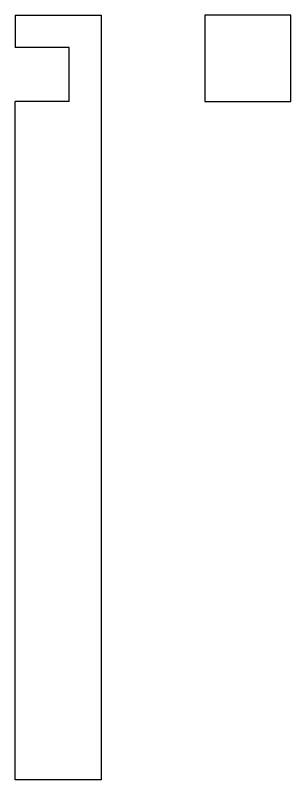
# Model space of a CAD drawing. Header units: millimetres. Extents: x 87 to 2337, y 122 to 625.
# Drawn here: x 648.4 to 674, y 430.2 to 501.2 of the extents above; entities that cross this region are included whole.
import ezdxf

# ---------------------------------------------------------------- set-up
doc = ezdxf.new("R2010")
doc.units = ezdxf.units.MM
doc.linetypes.add('TRATTOPUNTO', pattern=[25.4, 12.7, -6.35, 0, -6.35])
doc.layers.get('0').update_dxf_attribs({"color": 255})

msp = doc.modelspace()

# ---------------------------------------------------------------- linework, layer by layer
at = {"linetype": 'TRATTOPUNTO'}
for p, q in [((648.381, 501.224), (656.381, 501.224)), ((665.996, 501.224), (665.996, 493.224)), ((673.996, 501.224), (665.996, 501.224)), ((673.996, 493.224), (673.996, 501.224)), ((665.996, 493.224), (673.996, 493.224))]:
    msp.add_line(p, q, dxfattribs=at)
for p, q in [((648.381, 501.224), (648.381, 498.224)), ((656.381, 501.224), (656.381, 430.224)), ((653.381, 498.224), (648.381, 498.224)), ((653.381, 493.224), (653.381, 498.224)), ((648.381, 430.224), (648.381, 493.224)), ((653.381, 493.224), (648.381, 493.224)), ((656.381, 430.224), (648.381, 430.224))]:
    msp.add_line(p, q)

doc.saveas('drawing.dxf')
